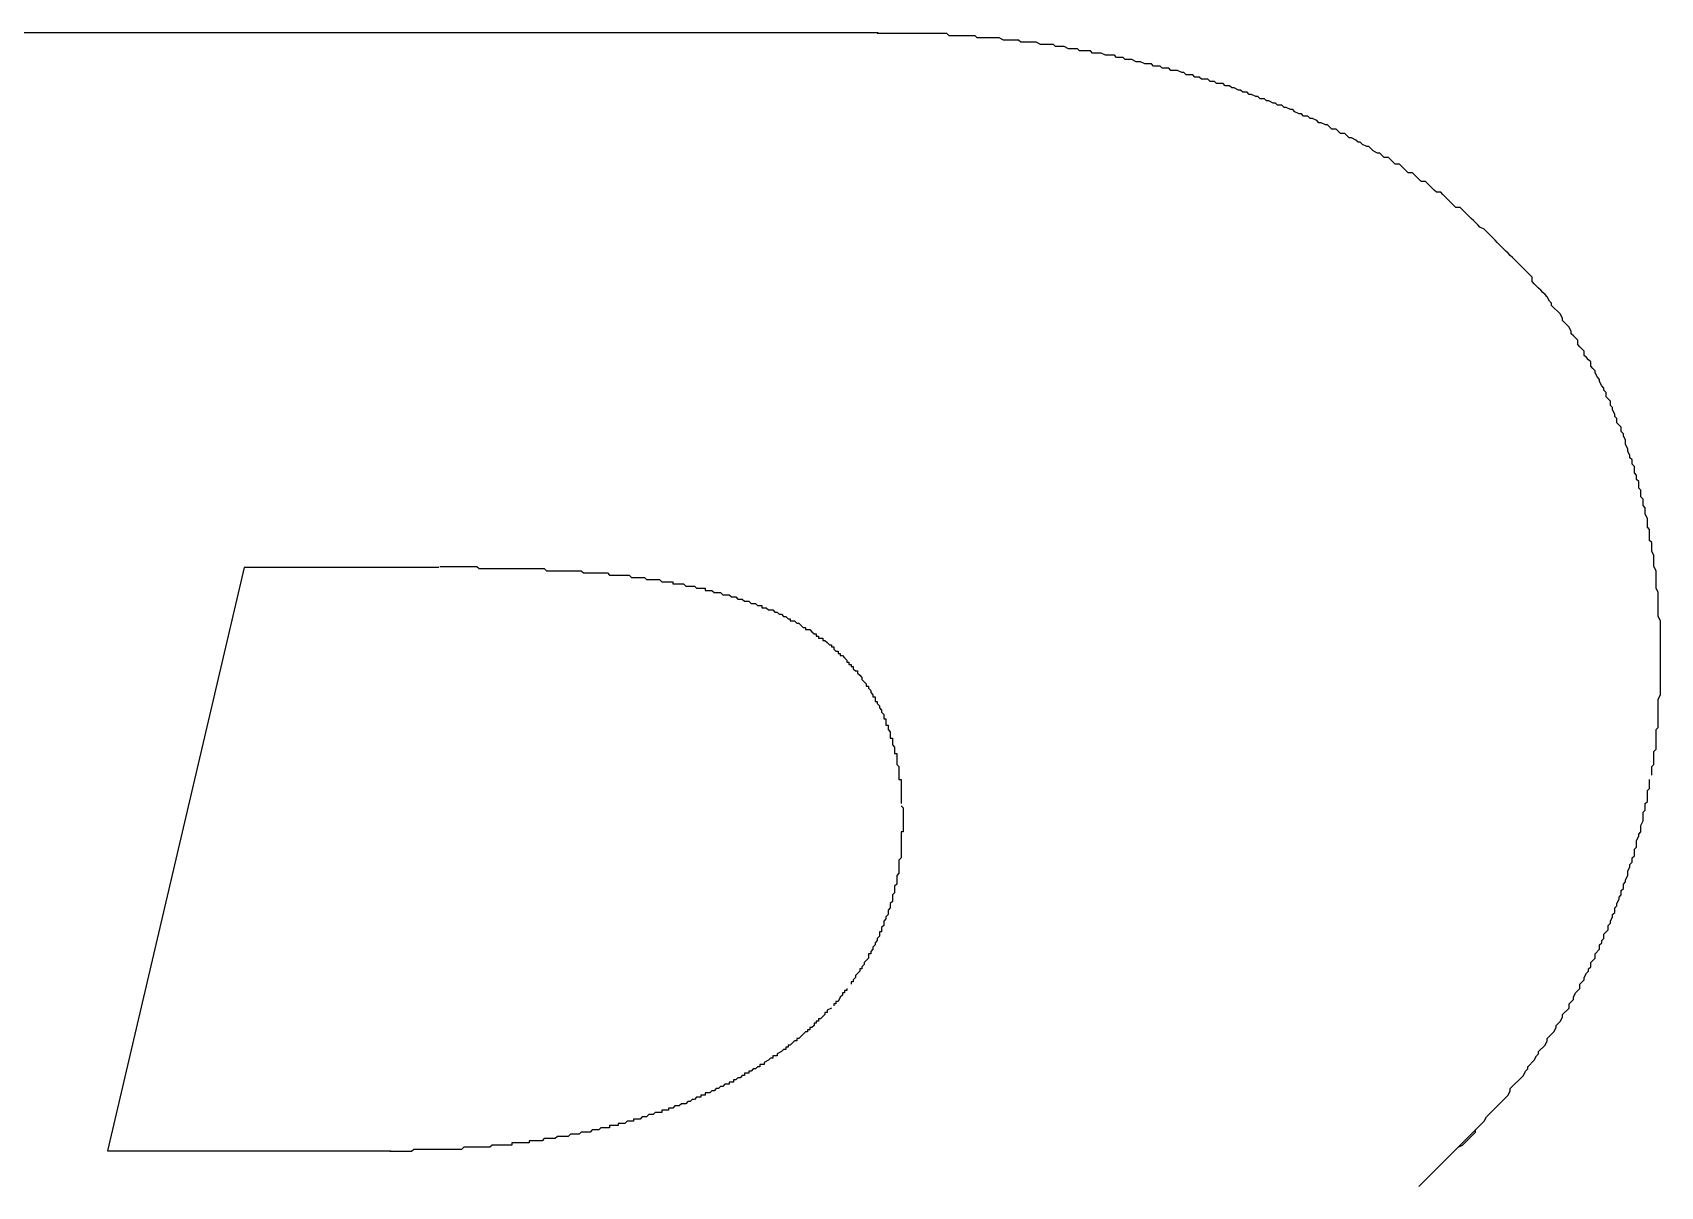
# Model space of a CAD drawing. Extents: x 168 to 388, y 259 to 356.
# Drawn here: x 220.987 to 221.735, y 308.545 to 309.075 of the extents above; entities that cross this region are included whole.
import ezdxf

# ---------------------------------------------------------------- set-up
doc = ezdxf.new("R2010")
doc.units = 0
doc.header["$MEASUREMENT"] = 0
doc.layers.get('0').update_dxf_attribs({"linetype": 'CONTINUOUS'})

msp = doc.modelspace()

# ---------------------------------------------------------------- linework, layer by layer
at = {"color": 7, "linetype": 'Continuous'}
for p, q in [((220.79795, 309.07544), (221.37549, 309.07544)), ((221.407, 309.075), (221.375, 309.075)), ((221.408, 309.074), (221.407, 309.075)), ((221.42, 309.074), (221.408, 309.074)), ((221.421, 309.073), (221.42, 309.074)), ((221.431, 309.073), (221.421, 309.073)), ((221.433, 309.072), (221.431, 309.073)), ((221.44, 309.072), (221.433, 309.072)), ((221.441, 309.071), (221.44, 309.072)), ((221.448, 309.071), (221.441, 309.071)), ((221.45, 309.07), (221.448, 309.071)), ((221.456, 309.07), (221.45, 309.07)), ((221.457, 309.069), (221.456, 309.07)), ((221.461, 309.069), (221.457, 309.069)), ((221.463, 309.068), (221.461, 309.069)), ((221.467, 309.068), (221.463, 309.068)), ((221.468, 309.067), (221.467, 309.068)), ((221.473, 309.067), (221.468, 309.067)), ((221.474, 309.066), (221.473, 309.067)), ((221.478, 309.066), (221.474, 309.066)), ((221.48, 309.065), (221.478, 309.066)), ((221.484, 309.065), (221.48, 309.065)), ((221.485, 309.064), (221.484, 309.065)), ((221.488, 309.064), (221.485, 309.064)), ((221.489, 309.063), (221.488, 309.064)), ((221.492, 309.063), (221.489, 309.063)), ((221.494, 309.062), (221.492, 309.063)), ((221.496, 309.062), (221.494, 309.062)), ((221.498, 309.061), (221.496, 309.062)), ((221.501, 309.061), (221.498, 309.061)), ((221.502, 309.06), (221.501, 309.061)), ((221.505, 309.06), (221.502, 309.06)), ((221.506, 309.059), (221.505, 309.06)), ((221.509, 309.059), (221.506, 309.059)), ((221.51, 309.058), (221.509, 309.059)), ((221.513, 309.058), (221.51, 309.058)), ((221.515, 309.057), (221.513, 309.058)), ((221.516, 309.057), (221.515, 309.057)), ((221.517, 309.056), (221.516, 309.057)), ((221.52, 309.056), (221.517, 309.056)), ((221.521, 309.055), (221.52, 309.056)), ((221.523, 309.055), (221.521, 309.055)), ((221.524, 309.054), (221.523, 309.055)), ((221.527, 309.054), (221.524, 309.054)), ((221.528, 309.053), (221.527, 309.054)), ((221.53, 309.053), (221.528, 309.053)), ((221.531, 309.052), (221.53, 309.053)), ((221.534, 309.052), (221.531, 309.052)), ((221.535, 309.051), (221.534, 309.052)), ((221.537, 309.051), (221.535, 309.051)), ((221.538, 309.05), (221.537, 309.051)), ((221.539, 309.05), (221.538, 309.05)), ((221.541, 309.049), (221.539, 309.05)), ((221.542, 309.049), (221.541, 309.049)), ((221.543, 309.048), (221.542, 309.049)), ((221.545, 309.048), (221.543, 309.048)), ((221.546, 309.047), (221.545, 309.048)), ((221.547, 309.047), (221.546, 309.047)), ((221.549, 309.046), (221.547, 309.047)), ((221.55, 309.046), (221.549, 309.046)), ((221.551, 309.045), (221.55, 309.046)), ((221.553, 309.045), (221.551, 309.045)), ((221.554, 309.044), (221.553, 309.045)), ((221.555, 309.044), (221.554, 309.044)), ((221.557, 309.043), (221.555, 309.044)), ((221.558, 309.043), (221.557, 309.043)), ((221.559, 309.042), (221.558, 309.043)), ((221.561, 309.042), (221.559, 309.042)), ((221.562, 309.041), (221.561, 309.042)), ((221.563, 309.041), (221.562, 309.041)), ((221.565, 309.04), (221.563, 309.041)), ((221.566, 309.04), (221.565, 309.04)), ((221.567, 309.039), (221.566, 309.04)), ((221.569, 309.038), (221.567, 309.039)), ((221.57, 309.038), (221.569, 309.038)), ((221.571, 309.037), (221.57, 309.038)), ((221.573, 309.037), (221.571, 309.037)), ((221.574, 309.036), (221.573, 309.037)), ((221.575, 309.036), (221.574, 309.036)), ((221.577, 309.035), (221.575, 309.036)), ((221.578, 309.034), (221.577, 309.035)), ((221.579, 309.034), (221.578, 309.034)), ((221.581, 309.033), (221.579, 309.034)), ((221.582, 309.033), (221.581, 309.033)), ((221.583, 309.032), (221.582, 309.033)), ((221.584, 309.031), (221.583, 309.032)), ((221.586, 309.031), (221.584, 309.031)), ((221.587, 309.03), (221.586, 309.031)), ((221.588, 309.029), (221.587, 309.03)), ((221.59, 309.029), (221.588, 309.029)), ((221.592, 309.027), (221.59, 309.029)), ((221.593, 309.027), (221.592, 309.027)), ((221.595, 309.026), (221.593, 309.027)), ((221.596, 309.025), (221.595, 309.026)), ((221.597, 309.025), (221.596, 309.025)), ((221.598, 309.024), (221.597, 309.025)), ((221.6, 309.023), (221.598, 309.024)), ((221.601, 309.023), (221.6, 309.023)), ((221.602, 309.022), (221.601, 309.023)), ((221.603, 309.021), (221.602, 309.022)), ((221.605, 309.02), (221.603, 309.021)), ((221.606, 309.02), (221.605, 309.02)), ((221.608, 309.018), (221.606, 309.02)), ((221.61, 309.018), (221.608, 309.018)), ((221.613, 309.015), (221.61, 309.018)), ((221.615, 309.015), (221.613, 309.015)), ((221.616, 309.014), (221.615, 309.015)), ((221.617, 309.013), (221.616, 309.014)), ((221.619, 309.011), (221.617, 309.013)), ((221.621, 309.011), (221.619, 309.011)), ((221.625, 309.007), (221.621, 309.011)), ((221.627, 309.007), (221.625, 309.007)), ((221.628, 309.006), (221.627, 309.007)), ((221.631, 309.003), (221.628, 309.006)), ((221.632, 309.002), (221.631, 309.003)), ((221.634, 309.002), (221.632, 309.002)), ((221.635, 309.001), (221.634, 309.002)), ((221.637, 308.999), (221.635, 309.001)), ((221.638, 308.998), (221.637, 308.999)), ((221.639, 308.997), (221.638, 308.998)), ((221.64, 308.996), (221.639, 308.997)), ((221.641, 308.995), (221.64, 308.996)), ((221.643, 308.995), (221.641, 308.995)), ((221.644, 308.994), (221.643, 308.995)), ((221.645, 308.993), (221.644, 308.994)), ((221.646, 308.992), (221.645, 308.993)), ((221.647, 308.991), (221.646, 308.992)), ((221.648, 308.99), (221.647, 308.991)), ((221.649, 308.989), (221.648, 308.99)), ((221.651, 308.987), (221.649, 308.989)), ((221.652, 308.986), (221.651, 308.987)), ((221.654, 308.985), (221.652, 308.986)), ((221.655, 308.984), (221.654, 308.985)), ((221.657, 308.982), (221.655, 308.984)), ((221.658, 308.981), (221.657, 308.982)), ((221.659, 308.98), (221.658, 308.981)), ((221.66, 308.979), (221.659, 308.98)), ((221.664, 308.975), (221.66, 308.979)), ((221.665, 308.974), (221.664, 308.975)), ((221.666, 308.973), (221.665, 308.974)), ((221.667, 308.972), (221.666, 308.973)), ((221.669, 308.97), (221.667, 308.972)), ((221.67, 308.969), (221.669, 308.97)), ((221.671, 308.968), (221.67, 308.969)), ((221.672, 308.967), (221.671, 308.968)), ((221.673, 308.966), (221.672, 308.967)), ((221.674, 308.965), (221.673, 308.966)), ((221.676, 308.963), (221.674, 308.965)), ((221.676, 308.961), (221.676, 308.963)), ((221.677, 308.96), (221.676, 308.961)), ((221.679, 308.958), (221.677, 308.96)), ((221.68, 308.957), (221.679, 308.958)), ((221.681, 308.956), (221.68, 308.957)), ((221.682, 308.955), (221.681, 308.956)), ((221.683, 308.954), (221.682, 308.955)), ((221.684, 308.952), (221.683, 308.954)), ((221.685, 308.951), (221.684, 308.952)), ((221.685, 308.95), (221.685, 308.951)), ((221.689, 308.946), (221.685, 308.95)), ((221.69, 308.944), (221.689, 308.946)), ((221.69, 308.943), (221.69, 308.944)), ((221.693, 308.94), (221.69, 308.943)), ((221.694, 308.938), (221.693, 308.94)), ((221.694, 308.937), (221.694, 308.938)), ((221.695, 308.936), (221.694, 308.937)), ((221.697, 308.934), (221.695, 308.936)), ((221.697, 308.932), (221.697, 308.934)), ((221.698, 308.931), (221.697, 308.932)), ((221.7, 308.929), (221.698, 308.931)), ((221.7, 308.927), (221.7, 308.929)), ((221.701, 308.926), (221.7, 308.927)), ((221.702, 308.925), (221.701, 308.926)), ((221.703, 308.924), (221.702, 308.925)), ((221.703, 308.922), (221.703, 308.924)), ((221.704, 308.921), (221.703, 308.922)), ((221.705, 308.92), (221.704, 308.921)), ((221.705, 308.919), (221.705, 308.92)), ((221.706, 308.917), (221.705, 308.919)), ((221.707, 308.916), (221.706, 308.917)), ((221.707, 308.915), (221.707, 308.916)), ((221.708, 308.913), (221.707, 308.915)), ((221.709, 308.912), (221.708, 308.913)), ((221.709, 308.911), (221.709, 308.912)), ((221.71, 308.91), (221.709, 308.911)), ((221.71, 308.908), (221.71, 308.91)), ((221.712, 308.906), (221.71, 308.908)), ((221.712, 308.904), (221.712, 308.906)), ((221.713, 308.903), (221.712, 308.904)), ((221.713, 308.902), (221.713, 308.903)), ((221.714, 308.9), (221.713, 308.902)), ((221.714, 308.899), (221.714, 308.9)), ((221.715, 308.898), (221.714, 308.899)), ((221.715, 308.896), (221.715, 308.898)), ((221.716, 308.895), (221.715, 308.896)), ((221.717, 308.894), (221.716, 308.895)), ((221.717, 308.892), (221.717, 308.894)), ((221.718, 308.891), (221.717, 308.892)), ((221.718, 308.89), (221.718, 308.891)), ((221.719, 308.888), (221.718, 308.89)), ((221.719, 308.886), (221.719, 308.888)), ((221.72, 308.884), (221.719, 308.886)), ((221.72, 308.883), (221.72, 308.884)), ((221.721, 308.881), (221.72, 308.883)), ((221.721, 308.88), (221.721, 308.881)), ((221.722, 308.879), (221.721, 308.88)), ((221.722, 308.877), (221.722, 308.879)), ((221.723, 308.876), (221.722, 308.877)), ((221.723, 308.873), (221.723, 308.876)), ((221.724, 308.872), (221.723, 308.873)), ((221.724, 308.87), (221.724, 308.872)), ((221.725, 308.869), (221.724, 308.87)), ((221.725, 308.866), (221.725, 308.869)), ((221.726, 308.865), (221.725, 308.866)), ((221.726, 308.862), (221.726, 308.865)), ((221.727, 308.861), (221.726, 308.862)), ((221.727, 308.858), (221.727, 308.861)), ((221.728, 308.857), (221.727, 308.858)), ((221.728, 308.854), (221.728, 308.857)), ((221.729, 308.852), (221.728, 308.854)), ((221.729, 308.848), (221.729, 308.852)), ((221.73, 308.847), (221.729, 308.848)), ((221.73, 308.842), (221.73, 308.847)), ((221.731, 308.841), (221.73, 308.842)), ((221.731, 308.837), (221.731, 308.841)), ((221.732, 308.835), (221.731, 308.837)), ((221.732, 308.83), (221.732, 308.835)), ((221.0841, 308.82957), (221.02123, 308.56144)), ((221.17352, 308.82957), (221.0841, 308.82957)), ((221.174, 308.83), (221.191, 308.83)), ((221.191, 308.83), (221.192, 308.829)), ((221.192, 308.829), (221.222, 308.829)), ((221.222, 308.829), (221.223, 308.828)), ((221.223, 308.828), (221.239, 308.828)), ((221.239, 308.828), (221.24, 308.827)), ((221.24, 308.827), (221.251, 308.827)), ((221.251, 308.827), (221.252, 308.826)), ((221.252, 308.826), (221.261, 308.826)), ((221.261, 308.826), (221.262, 308.825)), ((221.262, 308.825), (221.268, 308.825)), ((221.268, 308.825), (221.269, 308.824)), ((221.269, 308.824), (221.275, 308.824)), ((221.275, 308.824), (221.276, 308.823)), ((221.733, 308.828), (221.732, 308.83)), ((221.733, 308.82), (221.733, 308.828)), ((221.276, 308.823), (221.281, 308.823)), ((221.281, 308.823), (221.281, 308.822)), ((221.281, 308.822), (221.286, 308.822)), ((221.286, 308.822), (221.287, 308.821)), ((221.287, 308.821), (221.291, 308.821)), ((221.291, 308.821), (221.292, 308.82)), ((221.292, 308.82), (221.296, 308.82)), ((221.296, 308.82), (221.296, 308.819)), ((221.296, 308.819), (221.299, 308.819)), ((221.299, 308.819), (221.3, 308.818)), ((221.3, 308.818), (221.303, 308.818)), ((221.303, 308.818), (221.304, 308.817)), ((221.304, 308.817), (221.307, 308.817)), ((221.307, 308.817), (221.308, 308.816)), ((221.308, 308.816), (221.31, 308.816)), ((221.31, 308.816), (221.311, 308.815)), ((221.734, 308.818), (221.733, 308.82)), ((221.734, 308.807), (221.734, 308.818)), ((221.311, 308.815), (221.313, 308.815)), ((221.313, 308.815), (221.314, 308.814)), ((221.314, 308.814), (221.316, 308.814)), ((221.316, 308.814), (221.317, 308.813)), ((221.317, 308.813), (221.319, 308.813)), ((221.319, 308.813), (221.32, 308.812)), ((221.32, 308.812), (221.322, 308.812)), ((221.322, 308.812), (221.322, 308.811)), ((221.322, 308.811), (221.324, 308.811)), ((221.324, 308.811), (221.325, 308.81)), ((221.325, 308.81), (221.327, 308.81)), ((221.327, 308.81), (221.328, 308.809)), ((221.328, 308.809), (221.329, 308.809)), ((221.329, 308.809), (221.33, 308.808)), ((221.33, 308.808), (221.331, 308.808)), ((221.331, 308.808), (221.332, 308.807)), ((221.332, 308.807), (221.333, 308.807)), ((221.333, 308.807), (221.334, 308.806)), ((221.334, 308.806), (221.335, 308.806)), ((221.335, 308.806), (221.335, 308.805)), ((221.335, 308.805), (221.337, 308.805)), ((221.337, 308.805), (221.338, 308.804)), ((221.338, 308.804), (221.339, 308.804)), ((221.339, 308.804), (221.341, 308.802)), ((221.341, 308.802), (221.342, 308.802)), ((221.342, 308.802), (221.342, 308.801)), ((221.342, 308.801), (221.344, 308.801)), ((221.344, 308.801), (221.345, 308.8)), ((221.735, 308.805), (221.734, 308.807)), ((221.735, 308.771), (221.735, 308.805)), ((221.345, 308.8), (221.346, 308.799)), ((221.346, 308.799), (221.347, 308.799)), ((221.347, 308.799), (221.347, 308.798)), ((221.347, 308.798), (221.348, 308.798)), ((221.348, 308.798), (221.348, 308.797)), ((221.348, 308.797), (221.35, 308.797)), ((221.35, 308.797), (221.35, 308.796)), ((221.35, 308.796), (221.351, 308.796)), ((221.351, 308.796), (221.352, 308.795)), ((221.352, 308.795), (221.353, 308.794)), ((221.353, 308.794), (221.354, 308.794)), ((221.354, 308.794), (221.354, 308.793)), ((221.354, 308.793), (221.355, 308.793)), ((221.355, 308.793), (221.355, 308.792)), ((221.355, 308.792), (221.356, 308.791)), ((221.356, 308.791), (221.357, 308.791)), ((221.357, 308.791), (221.357, 308.79)), ((221.357, 308.79), (221.358, 308.79)), ((221.358, 308.79), (221.358, 308.789)), ((221.358, 308.789), (221.359, 308.789)), ((221.359, 308.789), (221.36, 308.788)), ((221.36, 308.788), (221.361, 308.787)), ((221.361, 308.787), (221.361, 308.786)), ((221.361, 308.786), (221.362, 308.786)), ((221.362, 308.786), (221.362, 308.785)), ((221.362, 308.785), (221.363, 308.785)), ((221.363, 308.785), (221.363, 308.784)), ((221.363, 308.784), (221.364, 308.784)), ((221.364, 308.784), (221.364, 308.783)), ((221.364, 308.783), (221.365, 308.782)), ((221.365, 308.782), (221.366, 308.782)), ((221.366, 308.782), (221.366, 308.781)), ((221.366, 308.781), (221.367, 308.78)), ((221.367, 308.78), (221.368, 308.779)), ((221.368, 308.779), (221.368, 308.778)), ((221.368, 308.778), (221.37, 308.776)), ((221.37, 308.776), (221.37, 308.775)), ((221.37, 308.775), (221.371, 308.775)), ((221.371, 308.775), (221.371, 308.774)), ((221.371, 308.774), (221.372, 308.773)), ((221.372, 308.773), (221.372, 308.772)), ((221.372, 308.772), (221.373, 308.771)), ((221.373, 308.771), (221.373, 308.77)), ((221.734, 308.769), (221.735, 308.771)), ((221.373, 308.77), (221.374, 308.77)), ((221.374, 308.77), (221.374, 308.768)), ((221.374, 308.768), (221.375, 308.768)), ((221.375, 308.768), (221.375, 308.767)), ((221.375, 308.767), (221.376, 308.766)), ((221.376, 308.766), (221.376, 308.765)), ((221.376, 308.765), (221.377, 308.764)), ((221.377, 308.764), (221.377, 308.763)), ((221.734, 308.756), (221.734, 308.769)), ((221.377, 308.763), (221.378, 308.762)), ((221.378, 308.762), (221.378, 308.76)), ((221.378, 308.76), (221.379, 308.76)), ((221.379, 308.76), (221.379, 308.757)), ((221.379, 308.757), (221.38, 308.757)), ((221.38, 308.757), (221.38, 308.755)), ((221.733, 308.755), (221.734, 308.756)), ((221.38, 308.755), (221.381, 308.754)), ((221.381, 308.754), (221.381, 308.751)), ((221.381, 308.751), (221.382, 308.751)), ((221.382, 308.751), (221.382, 308.748)), ((221.733, 308.746), (221.733, 308.755)), ((221.382, 308.748), (221.383, 308.747)), ((221.383, 308.747), (221.383, 308.744)), ((221.383, 308.744), (221.384, 308.744)), ((221.384, 308.744), (221.384, 308.739)), ((221.732, 308.745), (221.733, 308.746)), ((221.732, 308.739), (221.732, 308.745)), ((221.384, 308.739), (221.385, 308.738)), ((221.385, 308.738), (221.385, 308.732)), ((221.731, 308.738), (221.732, 308.739)), ((221.731, 308.734), (221.731, 308.738)), ((221.385, 308.732), (221.386, 308.732)), ((221.386, 308.732), (221.386, 308.721)), ((221.729, 308.727), (221.73, 308.728)), ((221.729, 308.722), (221.729, 308.727)), ((221.73, 308.728), (221.73, 308.732)), ((221.386, 308.72), (221.387, 308.719)), ((221.387, 308.719), (221.387, 308.708)), ((221.728, 308.721), (221.729, 308.722)), ((221.728, 308.718), (221.728, 308.721)), ((221.726, 308.711), (221.727, 308.713)), ((221.726, 308.708), (221.726, 308.711)), ((221.727, 308.717), (221.728, 308.718)), ((221.727, 308.713), (221.727, 308.717)), ((221.387, 308.708), (221.386, 308.708)), ((221.386, 308.708), (221.386, 308.696)), ((221.724, 308.704), (221.725, 308.706)), ((221.724, 308.701), (221.724, 308.704)), ((221.725, 308.707), (221.726, 308.708)), ((221.725, 308.706), (221.725, 308.707)), ((221.386, 308.696), (221.385, 308.695)), ((221.722, 308.696), (221.723, 308.697)), ((221.722, 308.694), (221.722, 308.696)), ((221.723, 308.7), (221.724, 308.701)), ((221.723, 308.697), (221.723, 308.7)), ((221.385, 308.689), (221.384, 308.688)), ((221.385, 308.695), (221.385, 308.689)), ((221.72, 308.69), (221.721, 308.692)), ((221.72, 308.688), (221.72, 308.69)), ((221.721, 308.693), (221.722, 308.694)), ((221.721, 308.692), (221.721, 308.693)), ((221.384, 308.684), (221.383, 308.683)), ((221.383, 308.683), (221.383, 308.68)), ((221.384, 308.688), (221.384, 308.684)), ((221.717, 308.681), (221.718, 308.682)), ((221.718, 308.684), (221.719, 308.685)), ((221.718, 308.682), (221.718, 308.684)), ((221.719, 308.686), (221.72, 308.688)), ((221.719, 308.685), (221.719, 308.686)), ((221.382, 308.676), (221.381, 308.675)), ((221.381, 308.675), (221.381, 308.673)), ((221.383, 308.68), (221.382, 308.679)), ((221.382, 308.679), (221.382, 308.676)), ((221.714, 308.673), (221.715, 308.674)), ((221.715, 308.675), (221.716, 308.677)), ((221.715, 308.674), (221.715, 308.675)), ((221.716, 308.678), (221.717, 308.679)), ((221.716, 308.677), (221.716, 308.678)), ((221.717, 308.679), (221.717, 308.681)), ((221.379, 308.668), (221.378, 308.667)), ((221.378, 308.667), (221.378, 308.665)), ((221.38, 308.67), (221.379, 308.669)), ((221.379, 308.669), (221.379, 308.668)), ((221.381, 308.673), (221.38, 308.672)), ((221.38, 308.672), (221.38, 308.67)), ((221.712, 308.667), (221.713, 308.669)), ((221.712, 308.666), (221.712, 308.667)), ((221.713, 308.67), (221.714, 308.671)), ((221.713, 308.669), (221.713, 308.67)), ((221.714, 308.671), (221.714, 308.673)), ((221.376, 308.66), (221.375, 308.659)), ((221.375, 308.659), (221.375, 308.658)), ((221.377, 308.662), (221.376, 308.662)), ((221.376, 308.662), (221.376, 308.66)), ((221.378, 308.665), (221.377, 308.664)), ((221.377, 308.664), (221.377, 308.662)), ((221.708, 308.658), (221.709, 308.659)), ((221.709, 308.661), (221.711, 308.663)), ((221.709, 308.659), (221.709, 308.661)), ((221.711, 308.665), (221.712, 308.666)), ((221.711, 308.663), (221.711, 308.665)), ((221.372, 308.652), (221.371, 308.652)), ((221.371, 308.652), (221.371, 308.65)), ((221.373, 308.654), (221.372, 308.653)), ((221.372, 308.653), (221.372, 308.652)), ((221.374, 308.656), (221.373, 308.655)), ((221.373, 308.655), (221.373, 308.654)), ((221.375, 308.658), (221.374, 308.657)), ((221.374, 308.657), (221.374, 308.656)), ((221.705, 308.652), (221.707, 308.654)), ((221.705, 308.65), (221.705, 308.652)), ((221.707, 308.656), (221.708, 308.657)), ((221.707, 308.654), (221.707, 308.656)), ((221.708, 308.657), (221.708, 308.658)), ((221.367, 308.644), (221.365, 308.642)), ((221.368, 308.645), (221.367, 308.645)), ((221.367, 308.645), (221.367, 308.644)), ((221.369, 308.647), (221.368, 308.646)), ((221.368, 308.646), (221.368, 308.645)), ((221.371, 308.65), (221.369, 308.648)), ((221.369, 308.648), (221.369, 308.647)), ((221.701, 308.643), (221.702, 308.644)), ((221.702, 308.645), (221.703, 308.646)), ((221.702, 308.644), (221.702, 308.645)), ((221.703, 308.648), (221.705, 308.65)), ((221.703, 308.646), (221.703, 308.648)), ((221.364, 308.639), (221.363, 308.639)), ((221.363, 308.639), (221.363, 308.638)), ((221.365, 308.641), (221.364, 308.64)), ((221.364, 308.64), (221.364, 308.639)), ((221.365, 308.642), (221.365, 308.641)), ((221.698, 308.638), (221.7, 308.64)), ((221.698, 308.636), (221.698, 308.638)), ((221.7, 308.641), (221.701, 308.643)), ((221.7, 308.64), (221.7, 308.641)), ((221.356, 308.629), (221.355, 308.629)), ((221.355, 308.629), (221.355, 308.628)), ((221.357, 308.63), (221.356, 308.63)), ((221.356, 308.63), (221.356, 308.629)), ((221.358, 308.632), (221.357, 308.63)), ((221.359, 308.633), (221.358, 308.632)), ((221.36, 308.634), (221.359, 308.634)), ((221.359, 308.634), (221.359, 308.633)), ((221.361, 308.635), (221.36, 308.635)), ((221.36, 308.635), (221.36, 308.634)), ((221.361, 308.636), (221.361, 308.635)), ((221.693, 308.629), (221.695, 308.631)), ((221.693, 308.627), (221.693, 308.629)), ((221.695, 308.632), (221.696, 308.634)), ((221.695, 308.631), (221.695, 308.632)), ((221.696, 308.634), (221.698, 308.636)), ((221.349, 308.622), (221.348, 308.622)), ((221.348, 308.622), (221.348, 308.621)), ((221.351, 308.624), (221.349, 308.622)), ((221.352, 308.625), (221.351, 308.625)), ((221.351, 308.625), (221.351, 308.624)), ((221.354, 308.627), (221.352, 308.626)), ((221.352, 308.626), (221.352, 308.625)), ((221.689, 308.621), (221.69, 308.623)), ((221.69, 308.624), (221.693, 308.627)), ((221.69, 308.623), (221.69, 308.624)), ((221.342, 308.616), (221.339, 308.613)), ((221.343, 308.616), (221.342, 308.616)), ((221.344, 308.617), (221.343, 308.617)), ((221.343, 308.617), (221.343, 308.616)), ((221.345, 308.618), (221.344, 308.618)), ((221.344, 308.618), (221.344, 308.617)), ((221.346, 308.619), (221.345, 308.618)), ((221.347, 308.62), (221.346, 308.62)), ((221.346, 308.62), (221.346, 308.619)), ((221.348, 308.621), (221.347, 308.621)), ((221.347, 308.621), (221.347, 308.62)), ((221.683, 308.613), (221.686, 308.616)), ((221.686, 308.616), (221.687, 308.618)), ((221.687, 308.619), (221.689, 308.621)), ((221.687, 308.618), (221.687, 308.619)), ((221.331, 308.607), (221.329, 308.606)), ((221.332, 308.608), (221.331, 308.607)), ((221.333, 308.608), (221.332, 308.608)), ((221.334, 308.609), (221.333, 308.609)), ((221.333, 308.609), (221.333, 308.608)), ((221.335, 308.61), (221.334, 308.61)), ((221.334, 308.61), (221.334, 308.609)), ((221.337, 308.612), (221.335, 308.61)), ((221.338, 308.612), (221.337, 308.612)), ((221.339, 308.613), (221.338, 308.613)), ((221.338, 308.613), (221.338, 308.612)), ((221.679, 308.607), (221.682, 308.61)), ((221.679, 308.606), (221.679, 308.607)), ((221.682, 308.61), (221.683, 308.612)), ((221.683, 308.612), (221.683, 308.613)), ((221.318, 308.599), (221.317, 308.598)), ((221.319, 308.599), (221.318, 308.599)), ((221.32, 308.6), (221.319, 308.599)), ((221.321, 308.6), (221.32, 308.6)), ((221.323, 308.601), (221.321, 308.601)), ((221.321, 308.601), (221.321, 308.6)), ((221.325, 308.603), (221.323, 308.602)), ((221.323, 308.602), (221.323, 308.601)), ((221.326, 308.604), (221.325, 308.603)), ((221.327, 308.604), (221.326, 308.604)), ((221.329, 308.605), (221.327, 308.605)), ((221.327, 308.605), (221.327, 308.604)), ((221.329, 308.606), (221.329, 308.605)), ((221.673, 308.598), (221.674, 308.599)), ((221.674, 308.6), (221.677, 308.603)), ((221.674, 308.599), (221.674, 308.6)), ((221.677, 308.603), (221.678, 308.605)), ((221.678, 308.605), (221.679, 308.606)), ((221.305, 308.592), (221.304, 308.591)), ((221.307, 308.592), (221.305, 308.592)), ((221.309, 308.593), (221.307, 308.593)), ((221.307, 308.593), (221.307, 308.592)), ((221.31, 308.594), (221.309, 308.594)), ((221.309, 308.594), (221.309, 308.593)), ((221.311, 308.595), (221.31, 308.594)), ((221.312, 308.595), (221.311, 308.595)), ((221.313, 308.596), (221.312, 308.595)), ((221.314, 308.596), (221.313, 308.596)), ((221.316, 308.597), (221.314, 308.597)), ((221.314, 308.597), (221.314, 308.596)), ((221.317, 308.598), (221.316, 308.598)), ((221.316, 308.598), (221.316, 308.597)), ((221.666, 308.59), (221.672, 308.596)), ((221.672, 308.596), (221.673, 308.598)), ((221.288, 308.584), (221.287, 308.583)), ((221.289, 308.584), (221.288, 308.584)), ((221.29, 308.585), (221.289, 308.584)), ((221.291, 308.585), (221.29, 308.585)), ((221.292, 308.586), (221.291, 308.585)), ((221.294, 308.586), (221.292, 308.586)), ((221.296, 308.587), (221.294, 308.587)), ((221.294, 308.587), (221.294, 308.586)), ((221.298, 308.588), (221.296, 308.588)), ((221.296, 308.588), (221.296, 308.587)), ((221.299, 308.589), (221.298, 308.588)), ((221.3, 308.589), (221.299, 308.589)), ((221.301, 308.59), (221.3, 308.589)), ((221.302, 308.59), (221.301, 308.59)), ((221.303, 308.591), (221.302, 308.59)), ((221.304, 308.591), (221.303, 308.591)), ((221.655, 308.577), (221.665, 308.587)), ((221.665, 308.587), (221.666, 308.589)), ((221.666, 308.589), (221.666, 308.59)), ((221.267, 308.577), (221.266, 308.576)), ((221.269, 308.577), (221.267, 308.577)), ((221.27, 308.578), (221.269, 308.577)), ((221.272, 308.578), (221.27, 308.578)), ((221.273, 308.579), (221.272, 308.578)), ((221.276, 308.579), (221.273, 308.579)), ((221.279, 308.58), (221.276, 308.58)), ((221.276, 308.58), (221.276, 308.579)), ((221.281, 308.581), (221.279, 308.581)), ((221.279, 308.581), (221.279, 308.58)), ((221.282, 308.582), (221.281, 308.581)), ((221.284, 308.582), (221.282, 308.582)), ((221.285, 308.583), (221.284, 308.582)), ((221.287, 308.583), (221.285, 308.583)), ((221.654, 308.575), (221.655, 308.577)), ((221.234, 308.569), (221.233, 308.568)), ((221.238, 308.569), (221.234, 308.569)), ((221.239, 308.57), (221.238, 308.569)), ((221.243, 308.57), (221.239, 308.57)), ((221.244, 308.571), (221.243, 308.57)), ((221.247, 308.571), (221.244, 308.571)), ((221.248, 308.572), (221.247, 308.571)), ((221.252, 308.572), (221.248, 308.572)), ((221.256, 308.573), (221.252, 308.573)), ((221.252, 308.573), (221.252, 308.572)), ((221.259, 308.574), (221.256, 308.574)), ((221.256, 308.574), (221.256, 308.573)), ((221.26, 308.575), (221.259, 308.574)), ((221.263, 308.575), (221.26, 308.575)), ((221.266, 308.576), (221.263, 308.576)), ((221.263, 308.576), (221.263, 308.575)), ((221.624, 308.545), (221.654, 308.575)), ((221.644, 308.564), (221.65, 308.57)), ((221.65, 308.57), (221.65, 308.571)), ((221.02123, 308.56144), (221.15148, 308.56144)), ((221.162, 308.562), (221.161, 308.561)), ((221.184, 308.562), (221.162, 308.562)), ((221.185, 308.563), (221.184, 308.562)), ((221.197, 308.563), (221.185, 308.563)), ((221.198, 308.564), (221.197, 308.563)), ((221.207, 308.564), (221.198, 308.564)), ((221.215, 308.565), (221.207, 308.565)), ((221.207, 308.565), (221.207, 308.564)), ((221.221, 308.566), (221.215, 308.566)), ((221.215, 308.566), (221.215, 308.565)), ((221.222, 308.567), (221.221, 308.566)), ((221.227, 308.567), (221.222, 308.567)), ((221.228, 308.568), (221.227, 308.567)), ((221.233, 308.568), (221.228, 308.568)), ((221.642, 308.563), (221.644, 308.564)), ((221.161, 308.561), (221.151, 308.561))]:
    msp.add_line(p, q, dxfattribs=at)

doc.saveas('drawing.dxf')
